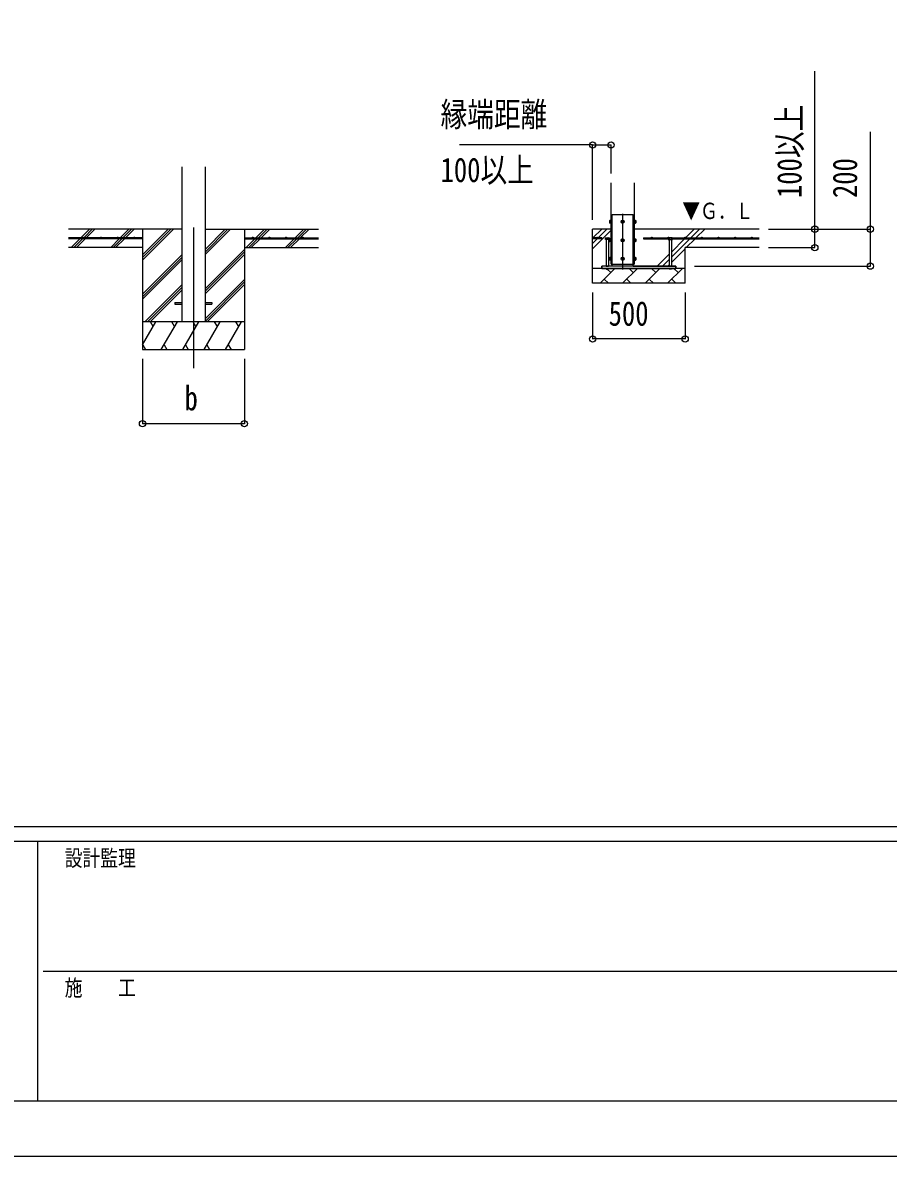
# Model space of a CAD drawing. Units: millimetres, scale not verified. Extents: x -16820 to 16820, y -11880 to 11880.
# Drawn here: x -5300 to -626, y -11880 to -5758 of the extents above; entities that cross this region are included whole.
import ezdxf
from ezdxf.enums import TextEntityAlignment as Align

# ---------------------------------------------------------------- set-up
doc = ezdxf.new("R2010")
doc.units = ezdxf.units.MM
doc.header["$LTSCALE"] = 50
for name, color, linetype in [('0-4_YKK_12', 2, 'Continuous'), ('0-5_YKK_13', 4, 'Continuous'), ('0-6_YKK_A1', 4, 'Continuous'), ('0-7_YKK_D', 6, 'Continuous'), ('0-8_YKK_ZWAK', 7, 'Continuous')]:
    doc.layers.add(name, color=color, linetype=linetype)
doc.styles.add('ＭＳ ゴシック', font='')
doc.styles.get('ＭＳ ゴシック').set_extended_font_data('MS Gothic')

msp = doc.modelspace()

# ---------------------------------------------------------------- linework, layer by layer
at = {"layer": '0-4_YKK_12'}
for p, q in [((-2060.42, -6790.5), (-2060.42, -7090.5)), ((-4377.92, -6863.79), (-4377.92, -7623))]:
    msp.add_line(p, q, dxfattribs=at)
at = {"layer": '0-5_YKK_13'}
for p, q in [((-2116.42, -7063), (-2116.42, -6793)), ((-2116.42, -6793), (-2004.42, -6793)), ((-2004.42, -7063), (-2004.42, -6793)), ((-2131.12, -6826.51), (-2130.54, -6825.51)), ((-2131.12, -6826.51), (-2131.12, -6839.5)), ((-2131.12, -6839.5), (-2130.54, -6840.51)), ((-2125.62, -6825.51), (-2130.54, -6825.51)), ((-2125.62, -6829.25), (-2130.54, -6829.25)), ((-2125.62, -6836.75), (-2130.54, -6836.75)), ((-2125.62, -6840.51), (-2130.54, -6840.51)), ((-2125.62, -6825.51), (-2125.62, -6840.51)), ((-2124.02, -6825.96), (-2125.62, -6825.96)), ((-2125.62, -6832.5), (-2125.62, -6825.96)), ((-2125.62, -6832.5), (-2124.02, -6832.5)), ((-2125.62, -6833.5), (-2124.02, -6833.5)), ((-2125.62, -6840.05), (-2125.62, -6833.5)), ((-2125.62, -6840.05), (-2124.02, -6840.05)), ((-2124.02, -6832.5), (-2124.02, -6825.96)), ((-2124.02, -6840.05), (-2124.02, -6833.5)), ((-1996.82, -6825.95), (-1995.22, -6825.95)), ((-1996.82, -6832.5), (-1996.82, -6825.95)), ((-1995.22, -6832.5), (-1996.82, -6832.5)), ((-1995.22, -6833.5), (-1996.82, -6833.5)), ((-1996.82, -6840.05), (-1996.82, -6833.5)), ((-1995.22, -6840.05), (-1996.82, -6840.05)), ((-1995.22, -6825.49), (-1990.3, -6825.49)), ((-1995.22, -6825.49), (-1995.22, -6840.51)), ((-1995.22, -6832.5), (-1995.22, -6825.95)), ((-1995.22, -6829.25), (-1990.3, -6829.25)), ((-1995.22, -6840.05), (-1995.22, -6833.5)), ((-1995.22, -6836.75), (-1990.3, -6836.75)), ((-1995.22, -6840.51), (-1990.3, -6840.51)), ((-1989.72, -6826.5), (-1990.3, -6825.49)), ((-1989.72, -6839.5), (-1990.3, -6840.51)), ((-1989.72, -6826.5), (-1989.72, -6839.5)), ((-2152.42, -6920.5), (-2153.89, -6921.35)), ((-2152.42, -6920.5), (-2133.42, -6920.5)), ((-2148.92, -6928.5), (-2148.92, -7073)), ((-2148.41, -6928.5), (-2148.41, -6921.35)), ((-2137.44, -6928.5), (-2137.44, -6921.35)), ((-2136.92, -6928.5), (-2136.92, -7073)), ((-2133.42, -6920.5), (-2131.95, -6921.35)), ((-2131.95, -6928.5), (-2131.95, -6921.35)), ((-2131.12, -6926.51), (-2130.54, -6925.51)), ((-2131.12, -6926.51), (-2131.12, -6939.5)), ((-2131.12, -6939.5), (-2130.54, -6940.51)), ((-2125.62, -6925.51), (-2130.54, -6925.51)), ((-2125.62, -6929.25), (-2130.54, -6929.25)), ((-2125.62, -6936.75), (-2130.54, -6936.75)), ((-2125.62, -6940.51), (-2130.54, -6940.51)), ((-2125.62, -6925.51), (-2125.62, -6940.51)), ((-2124.02, -6925.96), (-2125.62, -6925.96)), ((-2125.62, -6932.5), (-2125.62, -6925.96)), ((-2125.62, -6932.5), (-2124.02, -6932.5)), ((-2125.62, -6933.5), (-2124.02, -6933.5)), ((-2125.62, -6940.05), (-2125.62, -6933.5)), ((-2125.62, -6940.05), (-2124.02, -6940.05)), ((-2124.02, -6932.5), (-2124.02, -6925.96)), ((-2124.02, -6940.05), (-2124.02, -6933.5)), ((-1996.82, -6925.95), (-1995.22, -6925.95)), ((-1996.82, -6932.5), (-1996.82, -6925.95)), ((-1995.22, -6932.5), (-1996.82, -6932.5)), ((-1995.22, -6933.5), (-1996.82, -6933.5)), ((-1996.82, -6940.05), (-1996.82, -6933.5)), ((-1995.22, -6940.05), (-1996.82, -6940.05)), ((-1995.22, -6925.49), (-1990.3, -6925.49)), ((-1995.22, -6925.49), (-1995.22, -6940.51)), ((-1995.22, -6932.5), (-1995.22, -6925.95)), ((-1995.22, -6929.25), (-1990.3, -6929.25)), ((-1995.22, -6940.05), (-1995.22, -6933.5)), ((-1995.22, -6936.75), (-1990.3, -6936.75)), ((-1995.22, -6940.51), (-1990.3, -6940.51)), ((-1989.72, -6926.5), (-1990.3, -6925.49)), ((-1989.72, -6939.5), (-1990.3, -6940.51)), ((-1989.72, -6926.5), (-1989.72, -6939.5)), ((-1812.42, -6920.5), (-1813.89, -6921.35)), ((-1813.89, -6928.5), (-1813.89, -6921.35)), ((-1793.42, -6920.5), (-1812.42, -6920.5)), ((-1808.92, -6928.5), (-1808.92, -7073)), ((-1808.41, -6928.5), (-1808.41, -6921.35)), ((-1797.44, -6928.5), (-1797.44, -6921.35)), ((-1796.92, -6928.5), (-1796.92, -7073)), ((-1793.42, -6920.5), (-1791.95, -6921.35)), ((-2131.12, -7026.51), (-2130.54, -7025.51)), ((-2131.12, -7026.51), (-2131.12, -7039.5)), ((-2131.12, -7039.5), (-2130.54, -7040.51)), ((-2125.62, -7025.51), (-2130.54, -7025.51)), ((-2125.62, -7029.25), (-2130.54, -7029.25)), ((-2125.62, -7036.75), (-2130.54, -7036.75)), ((-2125.62, -7025.51), (-2125.62, -7040.51)), ((-2124.02, -7025.96), (-2125.62, -7025.96)), ((-2125.62, -7032.5), (-2125.62, -7025.96)), ((-2125.62, -7032.5), (-2124.02, -7032.5)), ((-2125.62, -7033.5), (-2124.02, -7033.5)), ((-2125.62, -7040.05), (-2125.62, -7033.5)), ((-2125.62, -7040.05), (-2124.02, -7040.05)), ((-2124.02, -7032.5), (-2124.02, -7025.96)), ((-2124.02, -7040.05), (-2124.02, -7033.5)), ((-1996.82, -7025.95), (-1995.22, -7025.95)), ((-1996.82, -7032.5), (-1996.82, -7025.95)), ((-1995.22, -7032.5), (-1996.82, -7032.5)), ((-1995.22, -7033.5), (-1996.82, -7033.5)), ((-1996.82, -7040.05), (-1996.82, -7033.5)), ((-1995.22, -7040.05), (-1996.82, -7040.05)), ((-1995.22, -7025.49), (-1990.3, -7025.49)), ((-1995.22, -7025.49), (-1995.22, -7040.51)), ((-1995.22, -7032.5), (-1995.22, -7025.95)), ((-1995.22, -7029.25), (-1990.3, -7029.25)), ((-1995.22, -7040.05), (-1995.22, -7033.5)), ((-1995.22, -7036.75), (-1990.3, -7036.75)), ((-1989.72, -7026.5), (-1990.3, -7025.49)), ((-1989.72, -7039.5), (-1990.3, -7040.51)), ((-1989.72, -7026.5), (-1989.72, -7039.5)), ((-1772.92, -7073), (-2172.92, -7073)), ((-2172.92, -7085), (-2172.92, -7073)), ((-2172.92, -7085), (-1772.92, -7085)), ((-2148.92, -7073), (-2136.92, -7073)), ((-2148.92, -7086.5), (-2136.92, -7086.5)), ((-2125.62, -7040.51), (-2130.54, -7040.51)), ((-2116.42, -7073), (-2116.42, -7063)), ((-2004.42, -7073), (-2004.42, -7063)), ((-1995.22, -7040.51), (-1990.3, -7040.51)), ((-1796.92, -7073), (-1808.92, -7073)), ((-1796.92, -7086.5), (-1808.92, -7086.5)), ((-1772.92, -7085), (-1772.92, -7073)), ((-4477.92, -7268.5), (-4477.92, -7277.5)), ((-4477.92, -7268.5), (-4440.42, -7268.5)), ((-4477.92, -7277.5), (-4440.42, -7277.5)), ((-4315.42, -7268.5), (-4277.92, -7268.5)), ((-4315.42, -7277.5), (-4277.92, -7277.5)), ((-4277.92, -7268.5), (-4277.92, -7277.5))]:
    msp.add_line(p, q, dxfattribs=at)
for points in [[(-2122.92, -6824.5), (-2124.02, -6824.5), (-2124.02, -6841.5), (-2122.92, -6841.5)], [(-1997.92, -6824.5), (-1996.82, -6824.5), (-1996.82, -6841.5), (-1997.92, -6841.5)], [(-2131.95, -6928.5), (-2153.89, -6928.5), (-2153.89, -6921.35)], [(-2122.92, -6924.5), (-2124.02, -6924.5), (-2124.02, -6941.5), (-2122.92, -6941.5)], [(-1997.92, -6924.5), (-1996.82, -6924.5), (-1996.82, -6941.5), (-1997.92, -6941.5)], [(-1813.89, -6928.5), (-1791.95, -6928.5), (-1791.95, -6921.35)], [(-2122.92, -7024.5), (-2124.02, -7024.5), (-2124.02, -7041.5), (-2122.92, -7041.5)], [(-1997.92, -7024.5), (-1996.82, -7024.5), (-1996.82, -7041.5), (-1997.92, -7041.5)], [(-2148.92, -7085), (-2148.92, -7086.5), (-2146.92, -7088.5), (-2138.92, -7088.5)], [(-2136.92, -7085), (-2136.92, -7086.5), (-2138.92, -7088.5)], [(-1808.92, -7085), (-1808.92, -7086.5), (-1806.92, -7088.5)], [(-1796.92, -7085), (-1796.92, -7086.5), (-1798.92, -7088.5), (-1806.92, -7088.5)]]:
    msp.add_lwpolyline(points, dxfattribs=at)
for points in [[(-2060.42, -6825.49), (-2066.92, -6829.25), (-2066.92, -6836.75), (-2060.42, -6840.51), (-2053.92, -6836.75), (-2053.92, -6829.25)], [(-2060.42, -6925.49), (-2066.92, -6929.25), (-2066.92, -6936.75), (-2060.42, -6940.51), (-2053.92, -6936.75), (-2053.92, -6929.25)], [(-2060.42, -7025.49), (-2066.92, -7029.25), (-2066.92, -7036.75), (-2060.42, -7040.51), (-2053.92, -7036.75), (-2053.92, -7029.25)]]:
    msp.add_lwpolyline(points, close=True, dxfattribs=at)
for centre, radius in [((-2060.42, -6833), 8.5), ((-2060.42, -6833), 6.5), ((-2060.42, -6933), 8.5), ((-2060.42, -6933), 6.5), ((-2060.42, -7033), 8.5), ((-2060.42, -7033), 6.5)]:
    msp.add_circle(centre, radius, dxfattribs=at)
for centre, radius, start, end in [((-2127.82, -6827.38), 3.31, 145.51973, 214.48027), ((-2118.7, -6833), 12.42, 162.41205, 197.58795), ((-2127.8, -6838.63), 3.32, 145.61575, 214.38425), ((-2060.42, -6833), 7.05, 157.21814, 202.78186), ((-2060.42, -6833), 7.05, 97.21814, 142.78186), ((-2060.42, -6833), 7.05, 217.21814, 262.78186), ((-2060.42, -6833), 7.05, 37.21814, 82.78186), ((-2060.42, -6833), 7.05, 277.21814, 322.78186), ((-2060.42, -6833), 7.05, 337.21814, 22.78186), ((-1993.04, -6827.37), 3.32, 325.61575, 34.38425), ((-2002.14, -6833), 12.42, 342.41205, 17.58795), ((-1993.04, -6838.63), 3.32, 325.61575, 34.38425), ((-2151.15, -6925.36), 4.86, 55.61575, 124.38425), ((-2142.92, -6938.65), 18.15, 72.41205, 107.58795), ((-2134.69, -6925.36), 4.86, 55.61575, 124.38425), ((-2127.82, -6927.38), 3.31, 145.51973, 214.48027), ((-2118.7, -6933), 12.42, 162.41205, 197.58795), ((-2127.8, -6938.63), 3.32, 145.61575, 214.38425), ((-2060.42, -6933), 7.05, 157.21814, 202.78186), ((-2060.42, -6933), 7.05, 97.21814, 142.78186), ((-2060.42, -6933), 7.05, 217.21814, 262.78186), ((-2060.42, -6933), 7.05, 37.21814, 82.78186), ((-2060.42, -6933), 7.05, 277.21814, 322.78186), ((-2060.42, -6933), 7.05, 337.21814, 22.78186), ((-1993.04, -6927.37), 3.32, 325.61575, 34.38425), ((-2002.14, -6933), 12.42, 342.41205, 17.58795), ((-1993.04, -6938.63), 3.32, 325.61575, 34.38425), ((-1811.15, -6925.36), 4.86, 55.61575, 124.38425), ((-1802.92, -6938.65), 18.15, 72.41205, 107.58795), ((-1794.69, -6925.36), 4.86, 55.61575, 124.38425), ((-2127.82, -7027.38), 3.31, 145.51973, 214.48027), ((-2118.7, -7033), 12.42, 162.41205, 197.58795), ((-2127.8, -7038.63), 3.32, 145.61575, 214.38425), ((-2060.42, -7033), 7.05, 157.21814, 202.78186), ((-2060.42, -7033), 7.05, 97.21814, 142.78186), ((-2060.42, -7033), 7.05, 217.21814, 262.78186), ((-2060.42, -7033), 7.05, 37.21814, 82.78186), ((-2060.42, -7033), 7.05, 277.21814, 322.78186), ((-2060.42, -7033), 7.05, 337.21814, 22.78186), ((-1993.04, -7027.37), 3.32, 325.61575, 34.38425), ((-2002.14, -7033), 12.42, 342.41205, 17.58795), ((-1993.04, -7038.63), 3.32, 325.61575, 34.38425)]:
    msp.add_arc(centre, radius, start, end, dxfattribs=at)
at = {"layer": '0-6_YKK_A1'}
for p, q in [((-4440.42, -6536.65), (-4440.42, -7373)), ((-4315.42, -6536.65), (-4315.42, -7373)), ((-2122.92, -7063), (-2122.92, -6623)), ((-1997.92, -6623), (-1997.92, -7063)), ((-4440.42, -6873), (-5052.92, -6873)), ((-4986.09, -6920.5), (-4938.59, -6873)), ((-4967.09, -6915.64), (-4924.45, -6873)), ((-4957.8, -6920.5), (-4910.3, -6873)), ((-4773.96, -6920.5), (-4726.46, -6873)), ((-4759.81, -6920.5), (-4712.31, -6873)), ((-4745.67, -6920.5), (-4698.17, -6873)), ((-4652.92, -6873), (-4652.92, -7523)), ((-4652.92, -7039.88), (-4486.04, -6873)), ((-4652.92, -7025.74), (-4500.18, -6873)), ((-4652.92, -7011.6), (-4514.32, -6873)), ((-4315.42, -7010.75), (-4177.67, -6873)), ((-4315.42, -6996.61), (-4191.81, -6873)), ((-4315.42, -6982.46), (-4205.96, -6873)), ((-4315.42, -6873), (-3702.92, -6873)), ((-4102.92, -6873), (-4102.92, -7523)), ((-4041.32, -6920.5), (-3993.82, -6873)), ((-4027.18, -6920.5), (-3979.68, -6873)), ((-4013.04, -6920.5), (-3965.54, -6873)), ((-3829.19, -6920.5), (-3781.69, -6873)), ((-3815.05, -6920.5), (-3767.55, -6873)), ((-3800.91, -6920.5), (-3753.41, -6873)), ((-2122.92, -6873), (-2222.92, -6873)), ((-2222.92, -7165), (-2222.92, -6873)), ((-2222.92, -6979), (-2122.92, -6879)), ((-2220.99, -6920.5), (-2173.49, -6873)), ((-2192.71, -6920.5), (-2145.21, -6873)), ((-1322.92, -6873), (-1997.92, -6873)), ((-1720.99, -6920.5), (-1673.49, -6873)), ((-1692.71, -6920.5), (-1645.21, -6873)), ((-1664.42, -6920.5), (-1616.92, -6873)), ((-4652.92, -6920.5), (-5052.92, -6920.5)), ((-4652.92, -6925.5), (-5052.92, -6925.5)), ((-4652.92, -6973), (-5052.92, -6973)), ((-5038.59, -6973), (-4991.09, -6925.5)), ((-5024.45, -6973), (-4976.95, -6925.5)), ((-5010.3, -6973), (-4962.8, -6925.5)), ((-4971.95, -6920.5), (-4970.28, -6918.83)), ((-4825.05, -6971.6), (-4778.96, -6925.5)), ((-4812.31, -6973), (-4764.81, -6925.5)), ((-4798.17, -6973), (-4750.67, -6925.5)), ((-4652.92, -6920.5), (-4652.92, -6925.5)), ((-4102.92, -6920.5), (-3702.92, -6920.5)), ((-4102.92, -6920.5), (-4102.92, -6925.5)), ((-4102.92, -6925.5), (-3702.92, -6925.5)), ((-4102.92, -6973), (-3702.92, -6973)), ((-4093.82, -6973), (-4046.32, -6925.5)), ((-4079.68, -6973), (-4032.18, -6925.5)), ((-4065.54, -6973), (-4018.04, -6925.5)), ((-3881.69, -6973), (-3834.19, -6925.5)), ((-3867.55, -6973), (-3820.05, -6925.5)), ((-3853.41, -6973), (-3805.91, -6925.5)), ((-2172.92, -6920.5), (-2222.92, -6920.5)), ((-2222.92, -6950.71), (-2197.71, -6925.5)), ((-2172.92, -6925.5), (-2222.92, -6925.5)), ((-2172.92, -6920.5), (-2172.92, -6925.5)), ((-1947.92, -6920.5), (-1322.92, -6920.5)), ((-1947.92, -6920.5), (-1947.92, -6925.5)), ((-1947.92, -6925.5), (-1813.89, -6925.5)), ((-1796.92, -7024.71), (-1697.71, -6925.5)), ((-1796.92, -6996.43), (-1725.99, -6925.5)), ((-1796.92, -7053), (-1722.92, -6979)), ((-1791.95, -6925.5), (-1322.92, -6925.5)), ((-1722.92, -7165), (-1722.92, -6973)), ((-1322.92, -6973), (-1722.92, -6973)), ((-1716.92, -6973), (-1669.42, -6925.5)), ((-4652.92, -7223.73), (-4440.42, -7011.23)), ((-4652.92, -7237.87), (-4440.42, -7025.37)), ((-4652.92, -7252.01), (-4440.42, -7039.51)), ((-4315.42, -7194.59), (-4102.92, -6982.1)), ((-4315.42, -7208.74), (-4102.92, -6996.24)), ((-4315.42, -7222.88), (-4102.92, -7010.38)), ((-1873.49, -7073), (-1808.92, -7008.43)), ((-1845.21, -7073), (-1808.92, -7036.71)), ((-1722.92, -7085), (-2222.92, -7085)), ((-2182.18, -7165), (-2102.18, -7085)), ((-2124.85, -7107.66), (-2144.01, -7088.5)), ((-2122.92, -7063), (-1997.92, -7063)), ((-2060.76, -7165), (-1980.76, -7085)), ((-2003.42, -7107.66), (-2026.09, -7085)), ((-2004.42, -7073), (-1772.92, -7073)), ((-1939.34, -7165), (-1859.34, -7085)), ((-1882, -7107.66), (-1904.66, -7085)), ((-1817.92, -7165), (-1737.92, -7085)), ((-1816.92, -7073), (-1808.92, -7065)), ((-1760.58, -7107.66), (-1783.24, -7085)), ((-1772.92, -7073), (-1772.92, -7085)), ((-4315.42, -7356.72), (-4102.92, -7144.23)), ((-4315.42, -7370.87), (-4102.92, -7158.37)), ((-2159.52, -7142.34), (-2136.86, -7165)), ((-2038.1, -7142.34), (-2015.44, -7165)), ((-1916.68, -7142.34), (-1894.02, -7165)), ((-1795.26, -7142.34), (-1772.6, -7165)), ((-4640.06, -7373), (-4440.42, -7173.36)), ((-4625.92, -7373), (-4440.42, -7187.5)), ((-4611.78, -7373), (-4440.42, -7201.64)), ((-4303.41, -7373), (-4102.92, -7172.51)), ((-1722.92, -7165), (-2222.92, -7165)), ((-4102.92, -7373), (-4652.92, -7373)), ((-4652.92, -7498.45), (-4580.49, -7373)), ((-4595.49, -7398.98), (-4610.49, -7373)), ((-4551.62, -7523), (-4465.02, -7373)), ((-4480.02, -7398.98), (-4495.02, -7373)), ((-4436.15, -7523), (-4349.55, -7373)), ((-4364.55, -7398.98), (-4379.55, -7373)), ((-4320.68, -7523), (-4234.08, -7373)), ((-4249.08, -7398.98), (-4264.08, -7373)), ((-4205.21, -7523), (-4118.61, -7373)), ((-4133.61, -7398.98), (-4148.61, -7373)), ((-4652.92, -7523), (-4102.92, -7523)), ((-4652.1, -7497.02), (-4637.1, -7523)), ((-4536.63, -7497.02), (-4521.63, -7523)), ((-4421.16, -7497.02), (-4406.16, -7523)), ((-4305.68, -7497.02), (-4290.69, -7523)), ((-4190.22, -7497.02), (-4175.22, -7523))]:
    msp.add_line(p, q, dxfattribs=at)
msp.add_lwpolyline([(-2116.42, -7073), (-2172.92, -7073), (-2172.92, -7085)], dxfattribs=at)
for centre in [(-4967.92, -6918), (-4877.92, -6918), (-4787.92, -6918), (-4697.92, -6918), (-4057.92, -6918), (-3967.92, -6918), (-3877.92, -6918), (-3787.92, -6918), (-2197.92, -6918), (-1902.92, -6918), (-1812.92, -6918), (-1722.92, -6918), (-1632.92, -6918), (-1542.92, -6918), (-1452.92, -6918), (-1362.92, -6918)]:
    msp.add_circle(centre, 2.5, dxfattribs=at)
at = {"layer": '0-7_YKK_D'}
for p, q in [((-2222.92, -6418.47), (-2940.73, -6418.47)), ((-2222.92, -6823), (-2222.92, -6417.47)), ((-2222.92, -6418.47), (-2122.92, -6418.47)), ((-2122.92, -6573), (-2122.92, -6417.47)), ((-1272.92, -6873), (-1022.42, -6873)), ((-1272.92, -6873), (-721.92, -6873)), ((-1272.92, -6973), (-1022.42, -6973)), ((-1672.92, -7073), (-721.92, -7073)), ((-2222.92, -7215), (-2222.92, -7467)), ((-1722.92, -7215), (-1722.92, -7467)), ((-1722.92, -7466), (-2222.92, -7466)), ((-4652.92, -7573), (-4652.92, -7924)), ((-4102.92, -7573), (-4102.92, -7924)), ((-4652.92, -7923), (-4102.92, -7923))]:
    msp.add_line(p, q, dxfattribs=at)
for points in [[(-1022.92, -6973), (-1022.92, -6873), (-1022.92, -6020.2)], [(-722.92, -7073), (-722.92, -6873), (-722.92, -6346.6)]]:
    msp.add_lwpolyline(points, dxfattribs=at)
for centre in [(-2222.92, -6418.47), (-2122.92, -6418.47), (-1022.92, -6873), (-722.92, -6873), (-1022.92, -6973), (-722.92, -7073), (-2222.92, -7466), (-1722.92, -7466), (-4652.92, -7923), (-4102.92, -7923)]:
    msp.add_circle(centre, 17, dxfattribs=at)
at = {"layer": '0-8_YKK_ZWAK'}
for p, q in [((15580.08, -10100), (-15619.92, -10100)), ((-5219.92, -10180), (-15619.92, -10180)), ((-5219.92, -10180), (-5219.92, -11580)), ((-19.92, -10180), (-5219.92, -10180)), ((-5189.92, -10880), (-19.92, -10880)), ((-15619.92, -11580), (-5219.92, -11580)), ((-5219.92, -11580), (-19.92, -11580))]:
    msp.add_line(p, q, dxfattribs=at)
msp.add_lwpolyline([(-16820, -11880), (16820, -11880), (16820, 11880), (-16820, 11880)], close=True, dxfattribs=at)

# ---------------------------------------------------------------- texts
at = {"layer": '0-6_YKK_A1', "style": 'ＭＳ ゴシック', "width": 0.8}
msp.add_text('▼Ｇ．Ｌ', height=87.98, dxfattribs=at).set_placement((-1738.38, -6844.55), align=Align.BOTTOM_LEFT)
at = {"layer": '0-7_YKK_D', "style": 'ＭＳ ゴシック', "width": 0.8}
for s, p in [('縁端距離', (-3043.72, -6358.47)), ('100以上', (-3043.72, -6658.47)), ('500', (-2136.12, -7434)), ('b', (-4425.92, -7891))]:
    msp.add_text(s, height=132, dxfattribs=at).set_placement(p, align=Align.BOTTOM_LEFT)
for s, p in [('100以上', (-1054.92, -6705)), ('200', (-754.92, -6705))]:
    msp.add_text(s, height=132, rotation=90, dxfattribs=at).set_placement(p, align=Align.BOTTOM_LEFT)
at = {"layer": '0-8_YKK_ZWAK', "style": 'ＭＳ ゴシック', "width": 0.8}
for s, p in [('設計監理', (-5073.25, -10340)), ('施\u3000\u3000工', (-5073.25, -11040))]:
    msp.add_text(s, height=87.98, dxfattribs=at).set_placement(p, align=Align.BOTTOM_LEFT)

doc.saveas('drawing.dxf')
